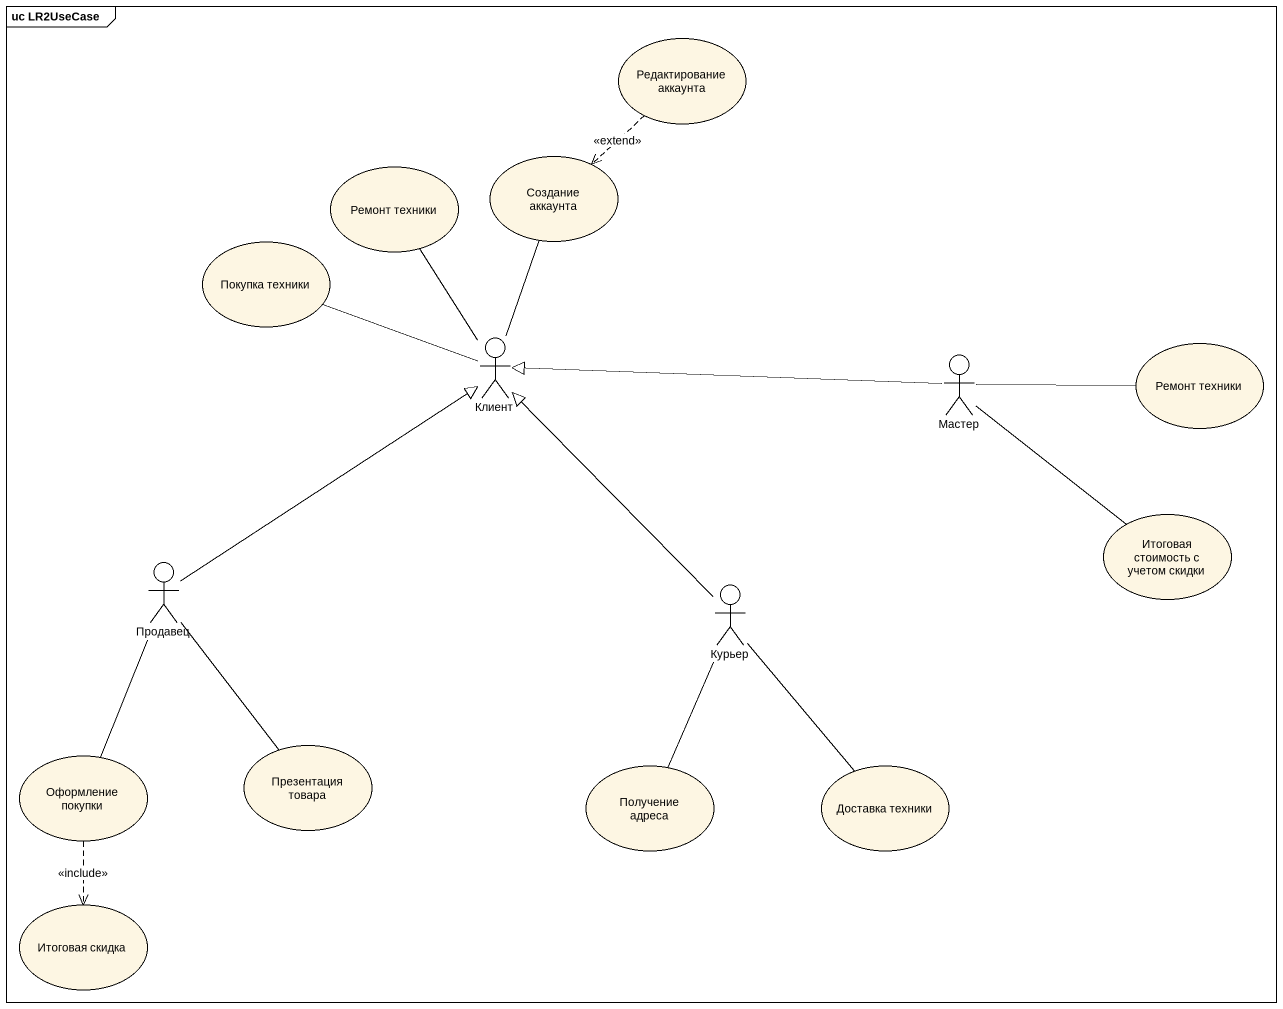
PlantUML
@startuml
mainframe uc LR2UseCase
usecase "Редактирование аккаунта" as Редактирование_аккаунта
usecase "Создание аккаунта" as Создание_аккаунта
usecase "Ремонт техники" as Ремонт_техники
usecase "Покупка техники" as Покупка_техники
actor Клиент
actor Мастер
usecase "Ремонт техники" as Ремонт_техники_2
usecase "Итоговая стоимость с учетом скидки" as Итоговая_стоимость_с_учетом
actor Продавец
actor Курьер
usecase "Оформление покупки" as Оформление_покупки
usecase "Презентация товара" as Презентация_товара
usecase "Получение адреса" as Получение_адреса
usecase "Доставка техники" as Доставка_техники
usecase "Итоговая скидка" as Итоговая_скидка
Редактирование_аккаунта ..> Создание_аккаунта : <<extend>>
Клиент -up- Создание_аккаунта
Клиент -up- Ремонт_техники
Клиент -left- Покупка_техники
Мастер -left-|> Клиент
Ремонт_техники_2 -left- Мастер
Итоговая_стоимость_с_учетом -up- Мастер
Продавец -up-|> Клиент
Продавец -- Оформление_покупки
Продавец -- Презентация_товара
Курьер -up-|> Клиент
Курьер -- Получение_адреса
Курьер -- Доставка_техники
Оформление_покупки ..> Итоговая_скидка : <<include>>
@enduml
